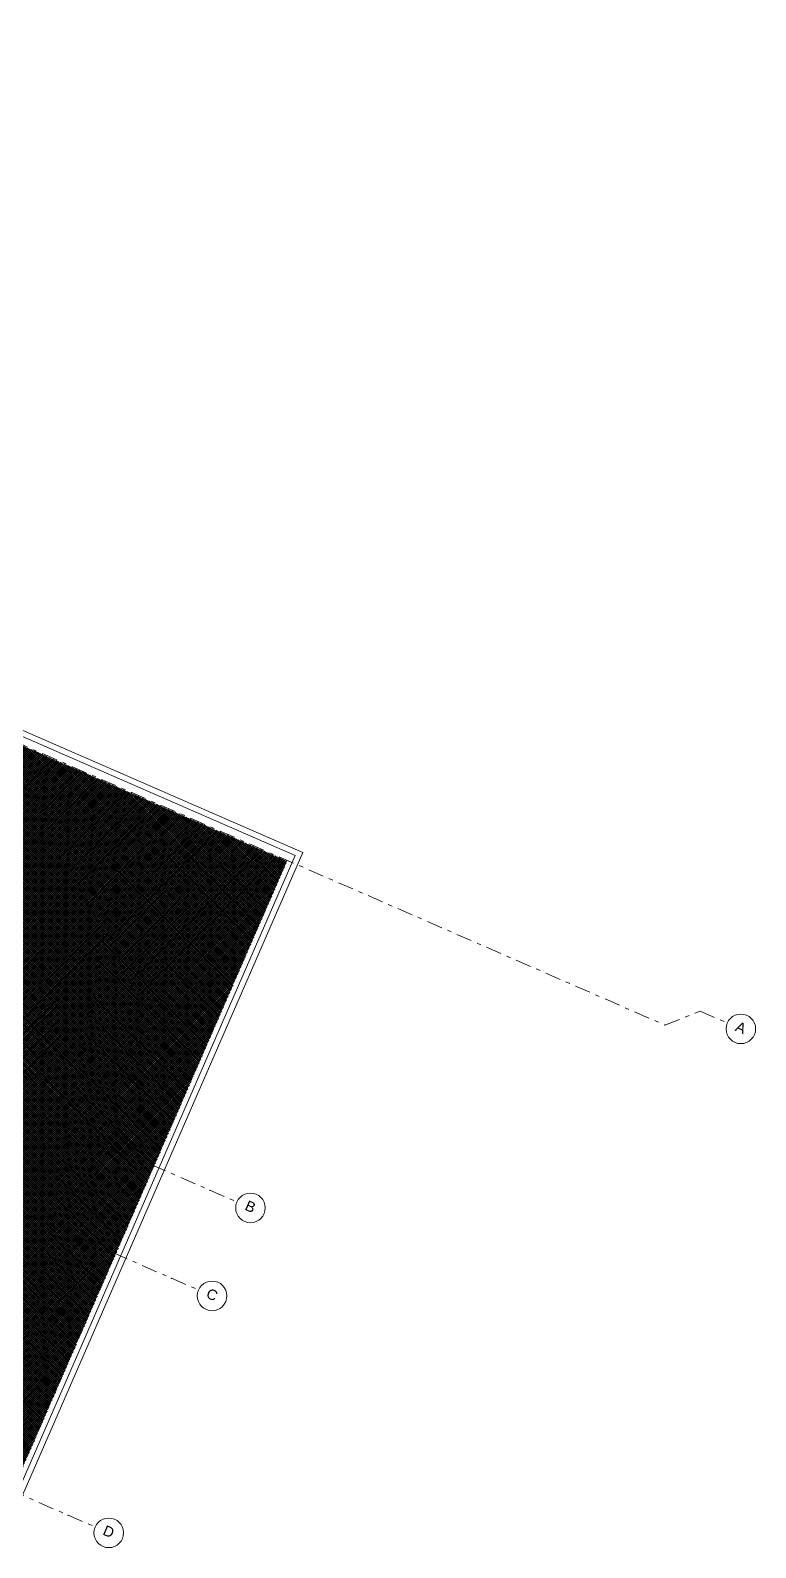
# Model space of a CAD drawing. Header units: millimetres. Extents: x -35034 to 431752, y -71616 to 25069.
# Drawn here: x 65585 to 90136, y -29966 to 21390 of the extents above; entities that cross this region are included whole.
import ezdxf
from ezdxf.enums import TextEntityAlignment as Align

# ---------------------------------------------------------------- set-up
doc = ezdxf.new("R2010")
doc.units = ezdxf.units.MM
doc.header["$MEASUREMENT"] = 0
doc.linetypes.add('Double Dashed', pattern=[1093.611073, 529.166651, -211.666656, 141.111112, -211.666656])
doc.layers.add('A-15-MG_Structural_Grid', color=7, linetype='Continuous')
for name, color, linetype, lineweight, true_color in [('A-15-MG_Structural_Grid_Pen_No__163', 7, 'Continuous', 0, 0x750077), ('A-25-M_Wall_Int_Pen_No__102', 7, 'Continuous', 15, 0xcccccc), ('A-35-M_FFE_Fixed_Pen_No__64', 7, 'Continuous', 20, 0x606060), ('New_A-95-M-SFS_Edge_Pen_No__252', 7, 'Continuous', 13, 0xe8e8e8)]:
    doc.layers.add(name, color=color, linetype=linetype, lineweight=lineweight, true_color=true_color)
doc.styles.add('GENERATED_STYLE_4', font='')
doc.styles.get('GENERATED_STYLE_4').set_extended_font_data('Swis721 BT')

# ---------------------------------------------------------------- blocks, each defined once
blk = doc.blocks.new('Standard grid marker_2')
at = {"layer": 'A-15-MG_Structural_Grid_Pen_No__163', "linetype": 'Double Dashed'}
for p, q in [((86140, 0), (87049, 909)), ((87049, 909), (88049, 909)), ((1909, 0), (86140, 0))]:
    blk.add_line(p, q, dxfattribs=at)
at = {"layer": 'A-15-MG_Structural_Grid_Pen_No__163', "linetype": 'Continuous'}
blk.add_circle((88549, 909), 500, dxfattribs=at)
at = {"layer": 'A-15-MG_Structural_Grid_Pen_No__163', "linetype": 'Double Dashed'}
blk.add_point((86140, 0), dxfattribs=at)
at = {"layer": 'A-15-MG_Structural_Grid_Pen_No__163', "style": 'GENERATED_STYLE_4'}
for tag, p in [('AC_MarkerText_1_0', (-500, 952)), ('AC_MarkerText_1_1', (88549, 952))]:
    blk.add_attdef(tag, text='', height=350, rotation=360, dxfattribs=at).set_placement(p, align=Align.MIDDLE_CENTER)
blk = doc.blocks.new('Standard grid marker_3')
at = {"layer": 'A-15-MG_Structural_Grid_Pen_No__163', "linetype": 'Double Dashed'}
for p, q in [((1000, 0), (74255, 0)), ((74255, 0), (75255, 0))]:
    blk.add_line(p, q, dxfattribs=at)
at = {"layer": 'A-15-MG_Structural_Grid_Pen_No__163', "linetype": 'Continuous'}
blk.add_circle((75755, 0), 500, dxfattribs=at)
at = {"layer": 'A-15-MG_Structural_Grid_Pen_No__163', "linetype": 'Double Dashed'}
blk.add_point((74255, 0), dxfattribs=at)
blk.add_point((74255, 0), dxfattribs=at)
at = {"layer": 'A-15-MG_Structural_Grid_Pen_No__163', "style": 'GENERATED_STYLE_4'}
for tag, p in [('AC_MarkerText_1_0', (-500, 43)), ('AC_MarkerText_1_1', (75755, 43))]:
    blk.add_attdef(tag, text='', height=350, rotation=360, dxfattribs=at).set_placement(p, align=Align.MIDDLE_CENTER)

msp = doc.modelspace()

# ---------------------------------------------------------------- hatches: boundary and pattern name
at = {"layer": 'A-25-M_Wall_Int_Pen_No__102', "linetype": 'Continuous'}
h = msp.add_hatch(dxfattribs=at)
h.set_pattern_fill('Grid_5x5_Diagonal_0003', color=256, style=0, pattern_type=2)
h.set_pattern_definition([(45, (0, 0), (-35.35534, 35.35534), []), (135, (0, 0), (35.35534, 35.35534), [])])
h.paths.add_polyline_path([(44880.6, -19098.9), (49530.7, -8434.9), (45337, -6606.2), (47851.2, -840.5), (48934.2, -1312.7), (50997.6, 3419.4), (74273.5, -6730.2), (65045.9, -27891.9)])

# ---------------------------------------------------------------- linework, layer by layer
at = {"layer": 'A-35-M_FFE_Fixed_Pen_No__64', "linetype": 'Continuous', "flags": 128}
msp.add_lwpolyline([(54299.1, 2500.7), (74807.2, -6441.8), (65143.5, -28603.8), (44635.4, -19661.2)], dxfattribs=at)
at = {"layer": 'New_A-95-M-SFS_Edge_Pen_No__252', "linetype": 'Continuous', "flags": 128}
msp.add_lwpolyline([(44708.7, -19493.2), (65035.3, -28356.6), (74551.4, -6533.2), (53778.4, 2524.9)], dxfattribs=at)

# ---------------------------------------------------------------- block references
at = {"layer": 'A-15-MG_Structural_Grid', "color": 8, "linetype": 'Continuous', "lineweight": 15}
ref = msp.add_blockref('Standard grid marker_2', (8103.9, 22153.2), dxfattribs=dict(at, zscale=1000, rotation=336.440411583993))
ref.add_attrib('AC_MarkerText_1_1', 'A', dxfattribs={"layer": 'A-15-MG_Structural_Grid_Pen_No__163', "color": 216, "true_color": 0x750077, "height": 350, "rotation": 336.44041, "style": 'GENERATED_STYLE_4'}).set_placement((89635.6, -12363.5), align=Align.MIDDLE_CENTER)
ref = msp.add_blockref('Standard grid marker_3', (3595.3, 11813.5), dxfattribs=dict(at, zscale=1000, rotation=336.440411583993))
ref.add_attrib('AC_MarkerText_1_1', 'B', dxfattribs={"layer": 'A-15-MG_Structural_Grid_Pen_No__163', "color": 216, "true_color": 0x750077, "height": 350, "rotation": 336.44041, "style": 'GENERATED_STYLE_4'}).set_placement((73035.5, -18422.5), align=Align.MIDDLE_CENTER)
ref = msp.add_blockref('Standard grid marker_3', (2296.2, 8834.4), dxfattribs=dict(at, zscale=1000, rotation=336.440411583993))
ref.add_attrib('AC_MarkerText_1_1', 'C', dxfattribs={"layer": 'A-15-MG_Structural_Grid_Pen_No__163', "color": 216, "true_color": 0x750077, "height": 350, "rotation": 336.44041, "style": 'GENERATED_STYLE_4'}).set_placement((71736.4, -21401.4), align=Align.MIDDLE_CENTER)
ref = msp.add_blockref('Standard grid marker_3', (-1201.2, 813.7), dxfattribs=dict(at, zscale=1000, rotation=336.440411583993))
ref.add_attrib('AC_MarkerText_1_1', 'D', dxfattribs={"layer": 'A-15-MG_Structural_Grid_Pen_No__163', "color": 216, "true_color": 0x750077, "height": 350, "rotation": 336.44041, "style": 'GENERATED_STYLE_4'}).set_placement((68239.1, -29422.2), align=Align.MIDDLE_CENTER)

doc.saveas('drawing.dxf')
